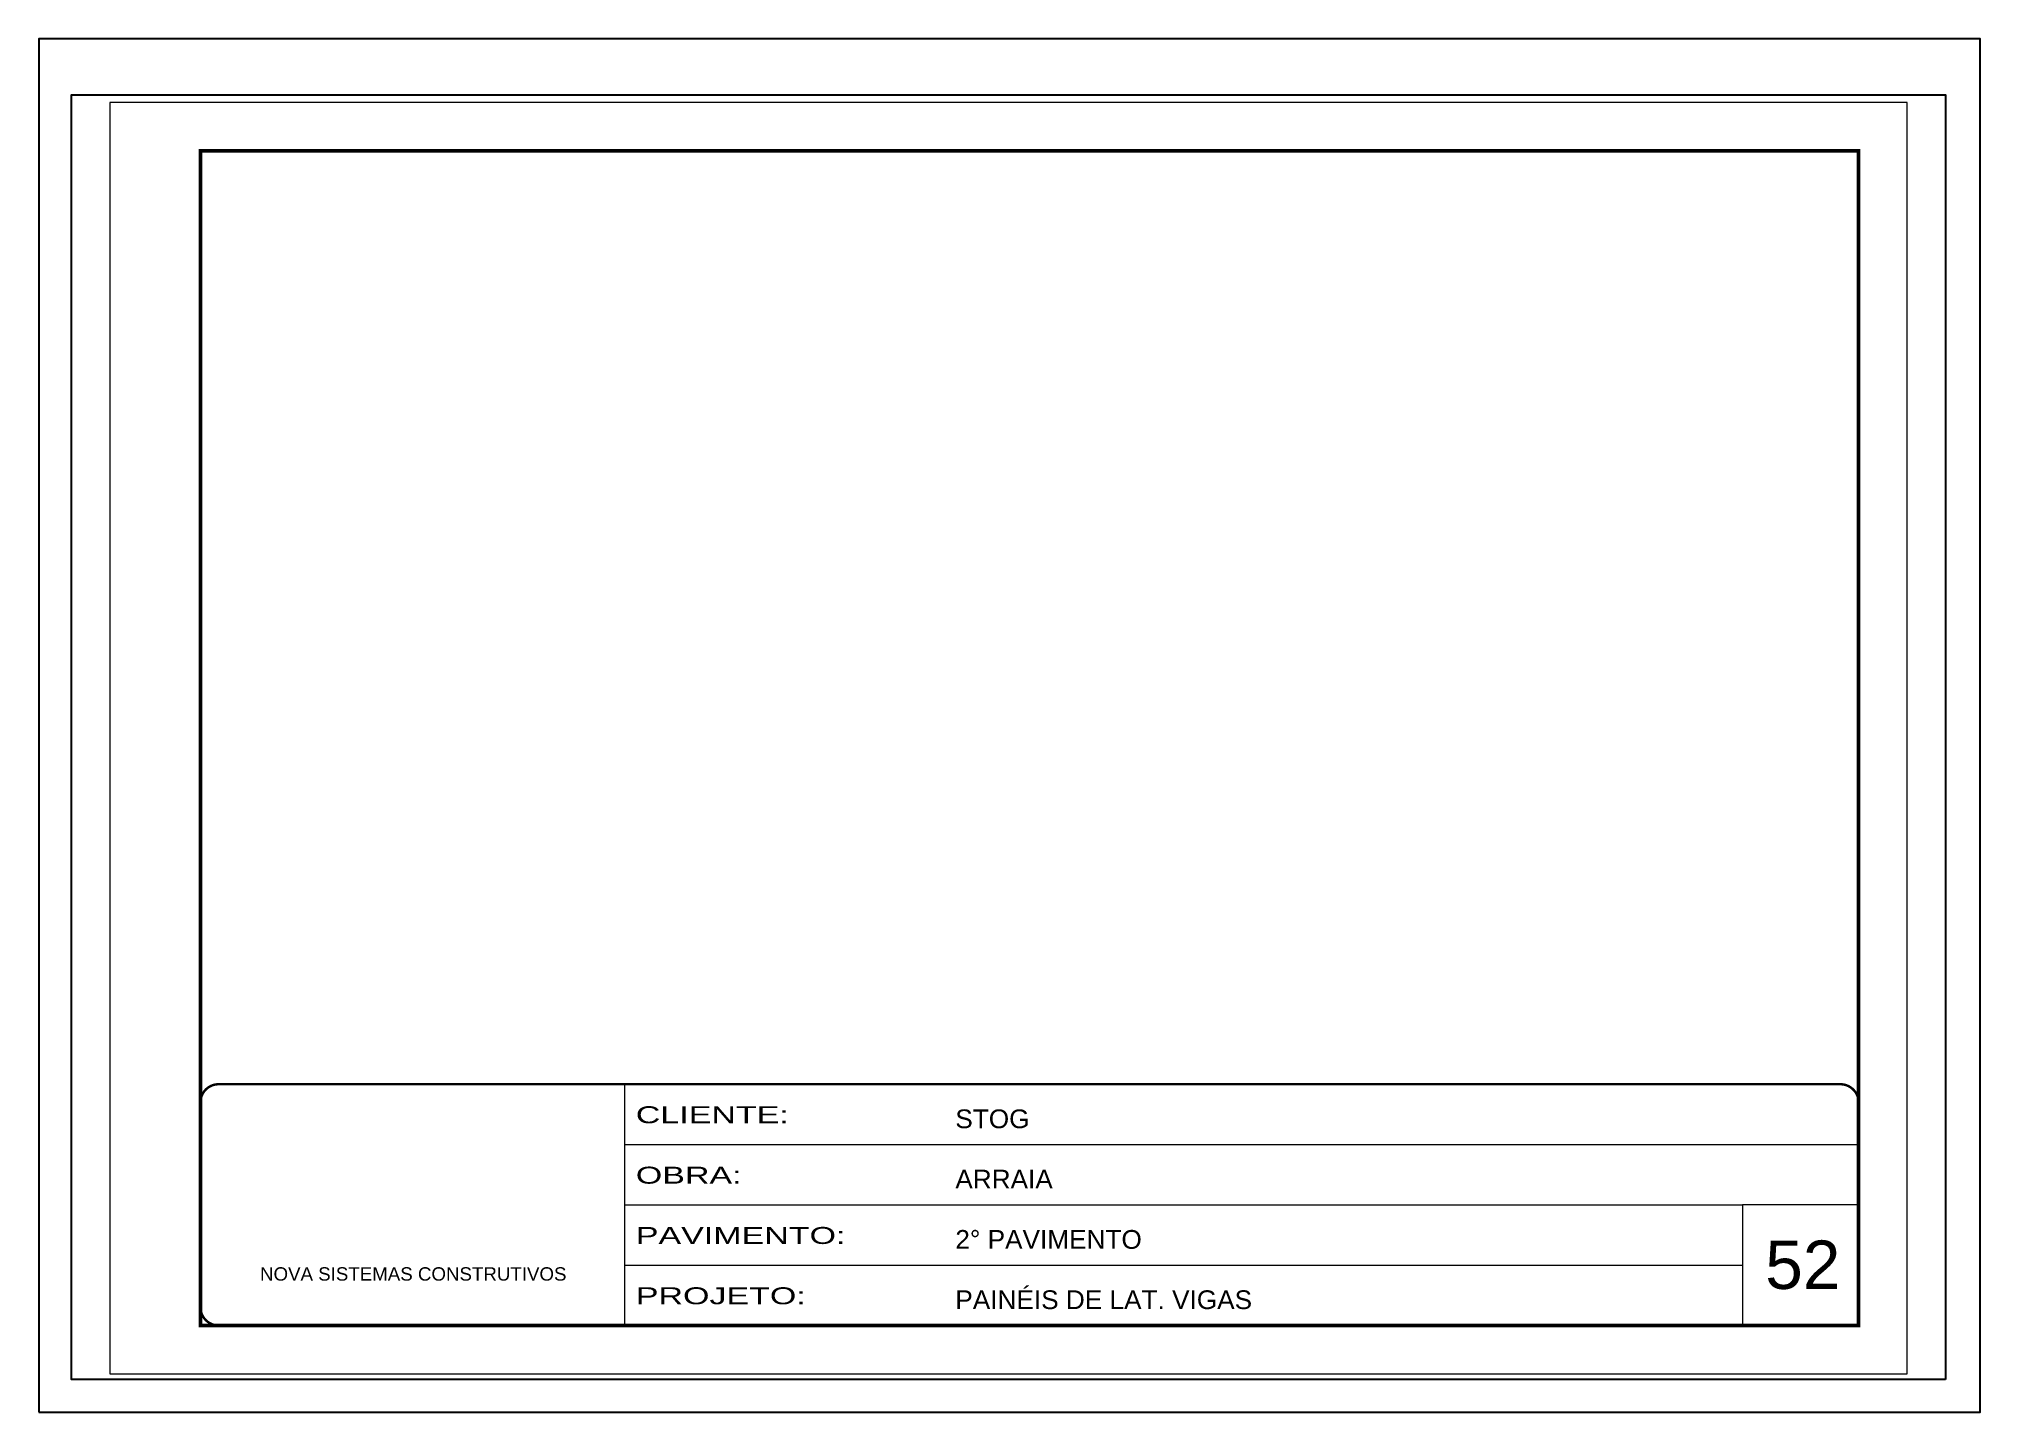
# Paper-space layout '01 (52)' of a CAD drawing. Extents: x -1 to 296, y 0 to 210.
# The model-space entities are those that its viewports show. They can reach past a viewport. Long polylines and large blocks are cut down to what shows.
import ezdxf

# ---------------------------------------------------------------- set-up
doc = ezdxf.new("R2010")
doc.units = 0
doc.linetypes.add('CONTINUO', pattern=[0])
doc.linetypes.add('DASHED', pattern=[0.75, 0.5, -0.25])
doc.layers.get('0').update_dxf_attribs({"linetype": 'CONTINUOUS'})
doc.layers.get('Defpoints').update_dxf_attribs({"linetype": 'CONTINUOUS'})
for name, color, linetype, lineweight in [('CARIMBO', 255, 'CONTINUOUS', 9), ('Folhas', 255, 'CONTINUOUS', 9), ('SARRAFO DE PRESSAO', 251, 'DASHED', 9)]:
    doc.layers.add(name, color=color, linetype=linetype, lineweight=lineweight)
doc.layers.add('COTA', color=241, linetype='CONTINUOUS')
doc.styles.add('ARIAL', font='arial.ttf')
doc.styles.add('Tecnologia', font='')
doc.styles.get('Tecnologia').set_extended_font_data('Forgotten Futurist')

# ---------------------------------------------------------------- blocks, each defined once
blk = doc.blocks.new('9999999999')
at = {"color": 30, "linetype": 'CONTINUO'}
for p, q in [((98564.6, 34230.2), (98564.6, 34429.4)), ((98564.6, 34379.6), (99584, 34379.6)), ((98564.6, 34329.8), (99488, 34329.8)), ((99584, 34329.8), (99488, 34329.8)), ((99488, 34329.8), (99488, 34230.2)), ((98564.6, 34280), (99488, 34280))]:
    blk.add_line(p, q, dxfattribs=at)
at = {"color": 30, "linetype": 'CONTINUO', "const_width": 2}
blk.add_lwpolyline([(99584, 34230.2), (99584, 34414.4, 0.414214), (99569, 34429.4), (98229, 34429.4, 0.414214), (98214, 34414.4), (98214, 34245.2, 0.414214), (98229, 34230.2), (99584, 34230.2)], format="xyb", dxfattribs=at)
at = {"layer": 'Folhas'}
blk.add_lwpolyline([(98139, 34190.2), (99624, 34190.2), (99624, 35240.2), (98139, 35240.2)], close=True, dxfattribs=at)
at = {"layer": 'Folhas', "color": 30, "const_width": 3}
blk.add_lwpolyline([(98214, 34230.2), (99584, 34230.2), (99584, 35200.2), (98214, 35200.2)], close=True, dxfattribs=at)
at = {"color": 7, "linetype": 'Continuous', "ltscale": 5, "style": 'ARIAL'}
for s, height, p in [('STOG', 15.48, (98837.7, 34393.1)), ('ARRAIA', 15.48, (98837.7, 34343.3)), ('2° PAVIMENTO', 15.483, (98837.7, 34293.5)), ('NOVA SISTEMAS CONSTRUTIVOS', 11.059, (98263.2, 34267.2)), ('PAINÉIS DE LAT. VIGAS', 15.483, (98837.7, 34243.7))]:
    blk.add_text(s, height=height, dxfattribs=at).set_placement(p)
at = {"layer": 'Folhas', "color": 7, "style": 'Tecnologia', "width": 1.5}
for s, p in [('CLIENTE:', (98573.7, 34397.2)), ('OBRA:', (98573.7, 34347.3)), ('PAVIMENTO:', (98573.7, 34297.5)), ('PROJETO:', (98573.7, 34247.7))]:
    blk.add_text(s, height=14, dxfattribs=at).set_placement(p)

msp = doc.modelspace()

# ---------------------------------------------------------------- hatches: boundary and pattern name
at = {"layer": 'COTA', "linetype": 'Continuous'}
h = msp.add_hatch(dxfattribs=at)
h.set_pattern_fill('AR-CONC', color=256, scale=0.05)
h.paths.add_polyline_path([(9908.79, 246.37), (9930.88, 246.37), (9930.88, 266.96), (9908.79, 266.96)], flags=24)

# ---------------------------------------------------------------- block references
at = {"layer": 'SARRAFO DE PRESSAO', "color": 6, "linetype": 'ByBlock'}
msp.add_blockref('9999999999', (-89111.77, -34626.55), dxfattribs=at)

# ---------------------------------------------------------------- texts
at = {"layer": 'CARIMBO', "style": 'ARIAL'}
msp.add_text('52', height=40, dxfattribs=at).set_placement((10395.07, -366.21))

psp = doc.layouts.new('01 (52)')

# ---------------------------------------------------------------- linework, layer by layer
for points in [[(-0.83, -0.24), (296.17, -0.24), (296.17, 209.76), (-0.83, 209.76)], [(290.87, 4.76), (4.17, 4.76), (4.17, 201.19), (290.87, 201.19)]]:
    psp.add_lwpolyline(points, close=True)

# ---------------------------------------------------------------- viewports
at = {"layer": 'Defpoints'}
psp.add_viewport(center=(147.52, 102.98), size=(286.7, 196.4325), view_center_point=(9769.84, 89.49), view_height=1060.8783, dxfattribs=at)

doc.saveas('drawing.dxf')
